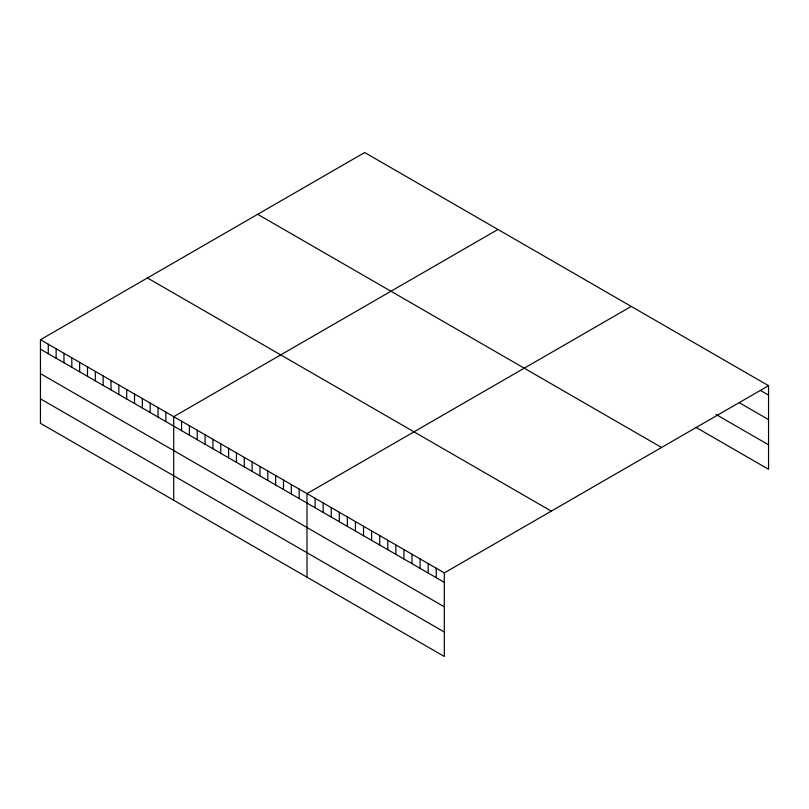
<?xml version="1.0" encoding="UTF-8"?>
<svg xmlns="http://www.w3.org/2000/svg" width="809" height="809" viewBox="0 0 809 809"><rect width="100%" height="100%" fill="white"/><g stroke="black" fill="none" stroke-linecap="round" stroke-linejoin="round"><path stroke-width="1.21" d="M40.45 339.719L444.313 572.893L444.313 656.473L40.45 423.309L40.45 339.719L364.687 152.527L768.55 385.691L768.55 469.281L695.851 427.304M497.96 229.473L173.723 416.665L173.723 500.255M631.232 306.419L306.995 493.611L306.995 577.201M444.313 572.893L768.55 385.691M760.47 390.484L768.55 395.146M739.274 402.7L768.55 419.608M716.046 414.501L768.55 444.808M257.687 214.304L661.55 447.468M147.45 277.952L551.313 511.116M40.45 349.175L444.313 582.338M40.45 373.637L444.313 606.811M40.45 398.847L444.313 632.011M436.233 568.231L436.233 577.677M428.153 563.56L428.153 573.015M420.083 558.898L420.083 568.353M412.003 554.236L412.003 563.691M403.924 549.574L403.924 559.029M395.844 544.912L395.844 554.367M387.774 540.25L387.774 549.695M379.694 535.588L379.694 545.033M371.614 530.916L371.614 540.372M363.534 526.255L363.534 535.71M355.464 521.593L355.464 531.048M347.385 516.931L347.385 526.386M339.305 512.269L339.305 521.724M331.235 507.607L331.235 517.052M323.155 502.945L323.155 512.39M315.075 498.273L315.075 507.728M299.158 489.091L299.158 498.536M291.321 484.561L291.321 494.016M283.484 480.03L283.484 489.485M275.636 475.51L275.636 484.965M267.799 470.98L267.799 480.435M259.962 466.459L259.962 475.904M252.125 461.929L252.125 471.384M244.278 457.409L244.278 466.854M236.44 452.878L236.44 462.333M228.603 448.348L228.603 457.803M220.766 443.828L220.766 453.283M212.919 439.297L212.919 448.752M205.082 434.777L205.082 444.222M197.244 430.246L197.244 439.702M189.407 425.716L189.407 435.171M181.56 421.196L181.56 430.651M165.885 412.145L165.885 421.59M158.048 407.615L158.048 417.07M150.201 403.094L150.201 412.539M142.364 398.564L142.364 408.019M134.527 394.034L134.527 403.489M126.689 389.513L126.689 398.968M118.842 384.983L118.842 394.438M111.005 380.463L111.005 389.908M103.168 375.932L103.168 385.387M95.331 371.402L95.331 380.857M87.483 366.882L87.483 376.337M79.646 362.351L79.646 371.806M71.809 357.831L71.809 367.276M63.972 353.3L63.972 362.756M56.124 348.78L56.124 358.225M48.287 344.25L48.287 353.705"/></g></svg>
